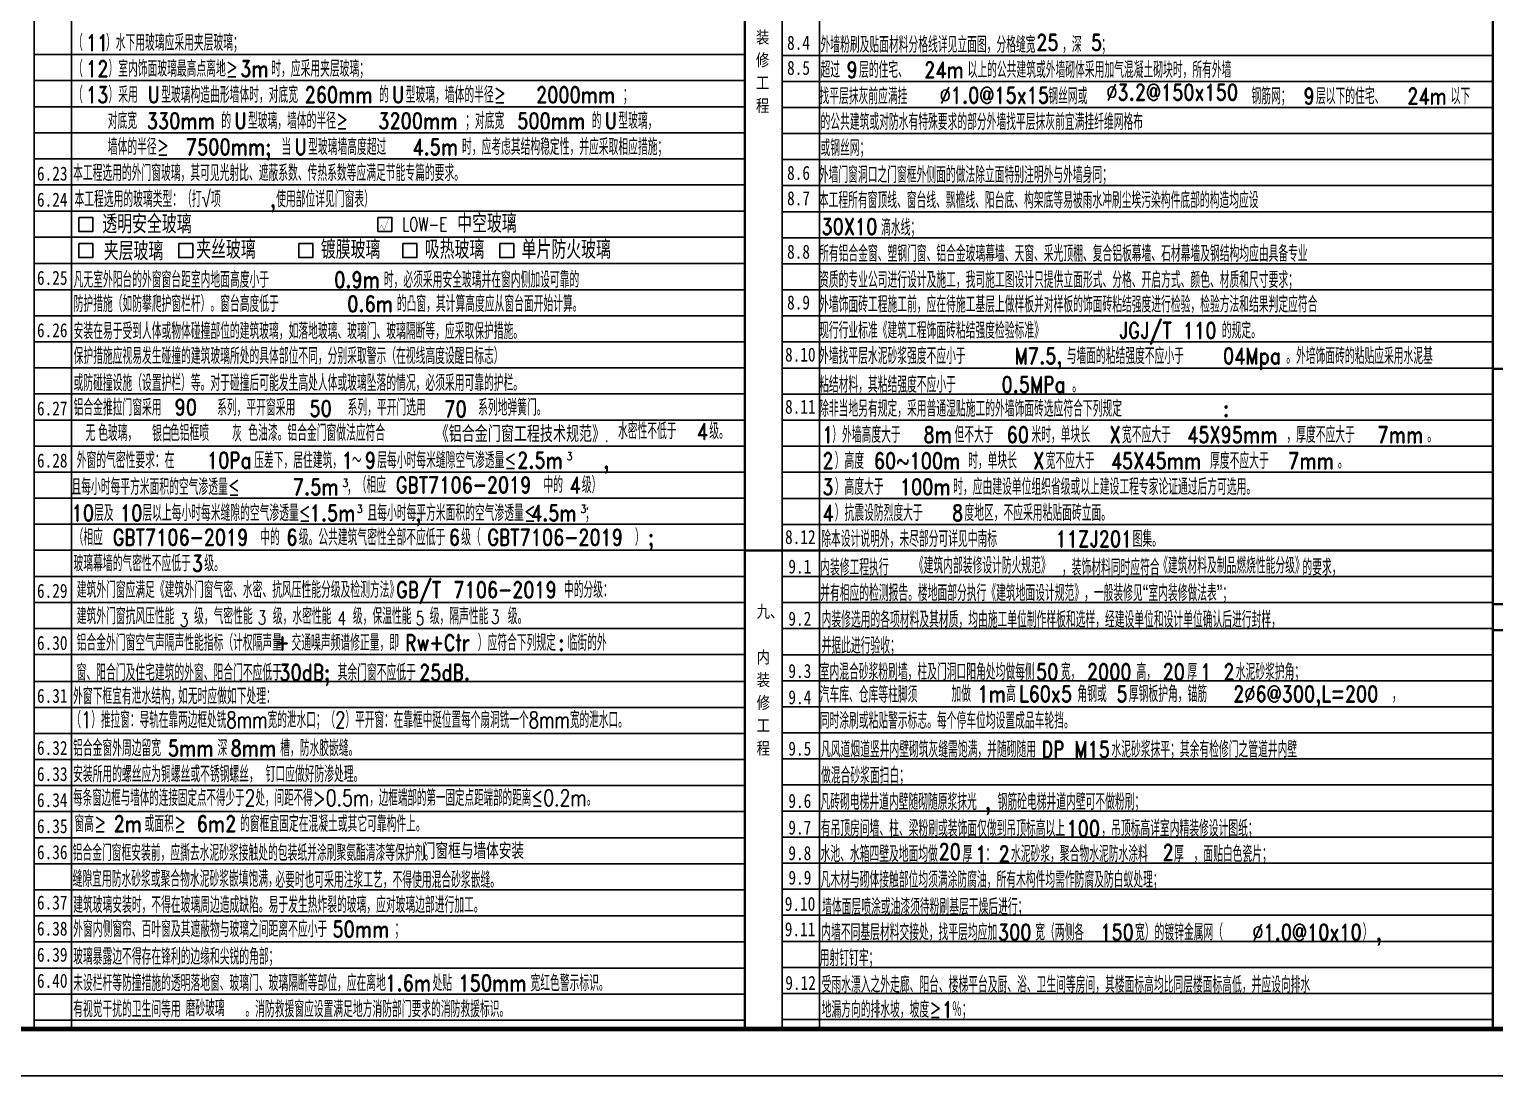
# Model space of a CAD drawing. Extents: x -1041549 to 749950, y -354245 to 17554.
# Drawn here: x -1023078 to -991585, y -159958 to -137472 of the extents above; entities that cross this region are included whole.
import ezdxf

# ---------------------------------------------------------------- set-up
doc = ezdxf.new("R2010")
doc.units = 0
doc.header["$LTSCALE"] = 1000
doc.header["$MEASUREMENT"] = 0
doc.linetypes.add('CONTINOUS', pattern=[0])
for name, color, linetype in [('PUB_TEXT', 7, 'Continuous'), ('PUB_TITLE', 4, 'Continuous'), ('text', 7, 'Continuous'), ('可选项', 6, 'Continuous'), ('辅助线', 8, 'CONTINOUS')]:
    doc.layers.add(name, color=color, linetype=linetype)
doc.styles.add('-黑体', font='simhei.ttf', dxfattribs={"width": 0.8})
doc.styles.add('_HZTXT', font='gs_txt.shx', dxfattribs={"width": 0.8, "bigfont": 'HZTXT.shx'})
doc.styles.add('_TCH_DIM', font='SIMPLEX', dxfattribs={"bigfont": 'GBCBIG'})
doc.styles.add('hztxt', font='romand_pkpm', dxfattribs={"bigfont": 'gbcbig'})

# ---------------------------------------------------------------- blocks, each defined once
blk = doc.blocks.new('*U129')
at = {"layer": '可选项'}
blk.add_lwpolyline([(436722, 3080), (437022, 3080), (437022, 2780), (436722, 2780)], close=True, dxfattribs=at)

msp = doc.modelspace()

# ---------------------------------------------------------------- linework, layer by layer
msp.add_lwpolyline([(-958449.1, -101558.4), (-1039049.1, -101558.4), (-1039049.1, -158958.4), (-958449.1, -158958.4)], close=True)
at = {"layer": 'PUB_TITLE'}
msp.add_lwpolyline([(-1041549.1, -159958.4), (-957449.1, -159958.4), (-957449.1, -100558.4), (-1041549.1, -100558.4)], close=True, dxfattribs=at)
msp.add_lwpolyline([(-1041549.1, -159958.4), (-957449.1, -159958.4), (-957449.1, -100558.4), (-1041549.1, -100558.4)], close=True, dxfattribs=at)
at = {"layer": 'PUB_TITLE', "const_width": 100}
msp.add_lwpolyline([(-1039049.1, -158958.4), (-958449.1, -158958.4), (-958449.1, -101558.4), (-1039049.1, -101558.4)], close=True, dxfattribs=at)
msp.add_lwpolyline([(-1039049.1, -158958.4), (-958449.1, -158958.4), (-958449.1, -101558.4), (-1039049.1, -101558.4)], close=True, dxfattribs=at)
at = {"layer": '可选项', "const_width": 6}
msp.add_lwpolyline([(-1015535.1, -141737.8), (-1015507.7, -141674.3), (-1015455, -141789.2), (-1015353.3, -141532.8)], dxfattribs=at)
at = {"layer": '辅助线'}
for p, q in [((-1022974.1, -158958.4), (-1022974.1, -102718.4)), ((-1022174.1, -158958.4), (-1022174.1, -102718.4)), ((-1006899.1, -158974.8), (-1006899.1, -102734.8)), ((-1006099.1, -158958.4), (-1006099.1, -102718.4)), ((-1022974.1, -138014.8), (-1007699.1, -138014.8)), ((-1006899.1, -138031.3), (-991624.1, -138031.3)), ((-1022974.1, -138574.8), (-1007699.1, -138574.8)), ((-1006899.1, -138591.3), (-991624.1, -138591.3)), ((-1022974.1, -139134.8), (-1007699.1, -139134.8)), ((-1006899.1, -139151.3), (-991624.1, -139151.3)), ((-1022974.1, -139694.8), (-1007699.1, -139694.8)), ((-1006899.1, -139711.3), (-991624.1, -139711.3)), ((-1022974.1, -140254.8), (-1007699.1, -140254.8)), ((-1006899.1, -140271.3), (-991624.1, -140271.3)), ((-1022974.1, -140814.8), (-1007699.1, -140814.8)), ((-1006899.1, -140831.3), (-991624.1, -140831.3)), ((-1022974.1, -141381.3), (-1007699.1, -141381.3)), ((-1006899.1, -141391.3), (-991624.1, -141391.3)), ((-1022974.1, -141941.3), (-1007699.1, -141941.3)), ((-1006899.1, -141951.3), (-991624.1, -141951.3)), ((-1022974.1, -142501.3), (-1007699.1, -142501.3)), ((-1006899.1, -142511.3), (-991624.1, -142511.3)), ((-1022974.1, -143067.7), (-1007699.1, -143067.7)), ((-1006899.1, -143071.3), (-991624.1, -143071.3)), ((-1022974.1, -143627.7), (-1007699.1, -143627.7)), ((-1006899.1, -143631.3), (-991624.1, -143631.3)), ((-1022974.1, -144187.7), (-1007699.1, -144187.7)), ((-1006899.1, -144191.3), (-991624.1, -144191.3)), ((-1022974.1, -144747.7), (-1007699.1, -144747.7)), ((-1006899.1, -144751.3), (-991624.1, -144751.3)), ((-1022974.1, -145307.7), (-1007699.1, -145307.7)), ((-1006899.1, -145311.3), (-991624.1, -145311.3)), ((-1022974.1, -145867.7), (-1007699.1, -145867.7)), ((-1006899.1, -145871.3), (-991624.1, -145871.3)), ((-1022974.1, -146427.7), (-1007699.1, -146427.7)), ((-1006899.1, -146431.3), (-991624.1, -146431.3)), ((-1022974.1, -146987.7), (-1007699.1, -146987.7)), ((-1006899.1, -146991.3), (-991624.1, -146991.3)), ((-1022974.1, -147547.7), (-1007699.1, -147547.7)), ((-1006899.1, -147551.3), (-991624.1, -147551.3)), ((-1022974.1, -148107.7), (-1007699.1, -148107.7)), ((-1006899.1, -148111.3), (-991624.1, -148111.3)), ((-1022974.1, -148667.7), (-1007699.1, -148667.7)), ((-1006899.1, -148671.3), (-991624.1, -148671.3)), ((-1006899.1, -148671.3), (-991624.1, -148671.3)), ((-1022974.1, -149227.7), (-1007699.1, -149227.7)), ((-1006899.1, -149231.3), (-996449.1, -149231.3)), ((-1006899.1, -149231.3), (-991624.1, -149231.3)), ((-1022974.1, -149787.7), (-1007699.1, -149787.7)), ((-1006899.1, -149791.3), (-996449.1, -149791.3)), ((-1006899.1, -149791.3), (-991624.1, -149791.3)), ((-1022974.1, -150347.7), (-1007699.1, -150347.7)), ((-1006899.1, -150351.3), (-996449.1, -150351.3)), ((-1006899.1, -150351.3), (-991624.1, -150351.3)), ((-1022974.1, -150907.7), (-1007699.1, -150907.7)), ((-1006899.1, -150911.3), (-996449.1, -150911.3)), ((-1006899.1, -150911.3), (-991624.1, -150911.3)), ((-1006899.1, -151471.3), (-991624.1, -151471.3)), ((-1022974.1, -151484.2), (-1007699.1, -151484.2)), ((-1022974.1, -152044.2), (-1007699.1, -152044.2)), ((-1006899.1, -152031.3), (-991624.1, -152031.3)), ((-1022974.1, -152604.2), (-1007699.1, -152604.2)), ((-1006899.1, -152591.3), (-991624.1, -152591.3)), ((-1022974.1, -153164.2), (-1007699.1, -153164.2)), ((-1006899.1, -153151.3), (-991624.1, -153151.3)), ((-1022974.1, -153724.2), (-1007699.1, -153724.2)), ((-1006899.1, -153711.3), (-991624.1, -153711.3)), ((-1022974.1, -154284.2), (-1007699.1, -154284.2)), ((-1006899.1, -154271.3), (-991624.1, -154271.3)), ((-1022974.1, -154844.2), (-1007699.1, -154844.2)), ((-1006899.1, -154831.3), (-991624.1, -154831.3)), ((-1022974.1, -155404.2), (-1007699.1, -155404.2)), ((-1006899.1, -155391.3), (-991624.1, -155391.3)), ((-1022974.1, -155964.2), (-1007699.1, -155964.2)), ((-1006899.1, -155951.3), (-991624.1, -155951.3)), ((-1006899.1, -156511.3), (-991624.1, -156511.3)), ((-1022974.1, -156524.2), (-1007699.1, -156524.2)), ((-1022974.1, -157084.2), (-1007699.1, -157084.2)), ((-1006899.1, -157071.3), (-991624.1, -157071.3)), ((-1022974.1, -157644.2), (-1007699.1, -157644.2)), ((-1006899.1, -157631.3), (-991624.1, -157631.3)), ((-1022974.1, -158204.2), (-1007699.1, -158204.2)), ((-1006899.1, -158191.3), (-991624.1, -158191.3)), ((-1022974.1, -158764.2), (-1007699.1, -158764.2)), ((-1006899.1, -158751.3), (-991624.1, -158751.3))]:
    msp.add_line(p, q, dxfattribs=at)
at = {"layer": '辅助线', "const_width": 50}
for points in [[(-1007699.1, -102718.4), (-1007699.1, -158958.4)], [(-991624.1, -102718.4), (-991624.1, -158958.4)], [(-991624.1, -144767.7), (-975549.1, -144767.7)], [(-1007699.1, -148671.3), (-991624.1, -148671.3)], [(-991624.1, -149824.1), (-975549.1, -149824.1)], [(-991624.1, -150384.1), (-975549.1, -150384.1)]]:
    msp.add_lwpolyline(points, dxfattribs=at)

# ---------------------------------------------------------------- block references
at = {"layer": '可选项'}
for p in [(-1458738, -144595.7), (-1452308.8, -144595.7), (-1458738, -145155.7), (-1456586.9, -145155.7), (-1454004.2, -145155.7), (-1451770.2, -145155.7), (-1449690.6, -145155.7)]:
    msp.add_blockref('*U129', p, dxfattribs=at)

# ---------------------------------------------------------------- texts
at = {"color": 4}
for s, height, style, width, p in [('25', 350, 'hztxt', 0.8, (-1001437.5, -137928.6)), ('5', 350, 'hztxt', 0.8, (-1000263.4, -137928.6)), ('%%c1.0@15x15', 350, 'hztxt', 0.8, (-1003513.4, -139064.2)), ('%%c3.2@150x150', 350, 'hztxt', 0.8, (-999931.6, -138998.7)), ('30X10', 350, 'hztxt', 0.8, (-1006052.7, -141886.7)), ('90', 350, 'hztxt', 0.8, (-1019954.3, -145766.4)), ('50', 350, 'hztxt', 0.8, (-1017056.7, -145796.6)), ('70', 350, 'hztxt', 0.8, (-1014157.8, -145806.5)), ('无', 350, 'hztxt', 0.8, (-1021868.9, -146321.7)), ('银白', 350, 'hztxt', 0.8, (-1020438.5, -146333.6)), ('灰', 350, 'hztxt', 0.8, (-1018718.1, -146331.3)), ('4', 350, 'hztxt', 0.8, (-1008733.9, -146283.5)), ('（相应', 350, 'hztxt', 0.8, (-1016042.4, -147438.3)), ('中的', 350, 'hztxt', 0.8, (-1012029.1, -147438.3)), ('级）', 350, 'hztxt', 0.8, (-1011202.4, -147438.3)), ('GBT7106-2019', 350, 'hztxt', 0.8, (-1015202.4, -147438.3)), ('4', 350, 'hztxt', 0.8, (-1011469.1, -147438.3)), ('（相应', 350, 'hztxt', 0.8, (-1022126.5, -148563.6)), ('GBT7106-2019', 350, 'hztxt', 0.8, (-1021286.5, -148563.6)), ('中的', 350, 'hztxt', 0.8, (-1018113.1, -148563.6)), ('6', 350, 'hztxt', 0.8, (-1017553.1, -148563.6)), ('级。公共建筑气密性全部不应低于', 350, 'hztxt', 0.8, (-1017286.5, -148563.6)), ('6', 350, 'hztxt', 0.8, (-1014062.3, -148563.6)), ('级（', 350, 'hztxt', 0.8, (-1013795.6, -148563.6)), ('GBT7106-2019', 350, 'hztxt', 0.8, (-1013235.6, -148563.6)), ('）', 350, 'hztxt', 0.8, (-1010062.3, -148563.6)), (';', 350, 'hztxt', 0.8, (-1009782.3, -148563.6)), ('玻璃幕墙的气密性不应低于', 350, 'hztxt', 0.8, (-1022126.5, -149123.6)), ('3', 350, 'hztxt', 0.8, (-1019583.4, -149123.6)), ('级。', 350, 'hztxt', 0.8, (-1019316.7, -149123.6)), ('《建筑内部装修设计防火规范》', 350, 'hztxt', 0.8, (-1004067.5, -149170.3)), ('《建筑材料及制品燃烧性能分级》', 350, 'hztxt', 0.8, (-998818.1, -149170.3)), ('3', 297.5, '_TCH_DIM', 0.705882, (-1019840.6, -150313.5)), ('3', 297.5, '_TCH_DIM', 0.705882, (-1018166.5, -150260.8)), ('4', 297.5, '_TCH_DIM', 0.705882, (-1016453, -150277.6)), ('5', 297.5, '_TCH_DIM', 0.705882, (-1014772.4, -150277.6)), ('3', 297.5, '_TCH_DIM', 0.705882, (-1013155.4, -150245.5)), ('加做', 350, 'hztxt', 0.8, (-1003259.8, -151929.5)), ('1m', 350, 'hztxt', 0.8, (-1002699.8, -151929.5)), ('高', 350, 'hztxt', 0.8, (-1002086.5, -151929.5)), ('L60x5', 350, 'hztxt', 0.8, (-1001806.5, -151929.5)), ('角钢或', 350, 'hztxt', 0.8, (-1000553.2, -151929.5)), ('5', 350, 'hztxt', 0.8, (-999713.2, -151929.5)), ('厚钢板护角，锚筋', 350, 'hztxt', 0.8, (-999446.5, -151929.5)), ('2%%C6@300,L=200', 350, 'hztxt', 0.8, (-997206.5, -151929.5)), ('，', 350, 'hztxt', 0.8, (-993793.2, -151929.5)), ('20', 350, 'hztxt', 0.8, (-1003537.5, -155319.5)), ('2', 350, 'hztxt', 0.8, (-998725.7, -155335.4)), ('磨砂玻璃', 350, 'hztxt', 0.8, (-1019720.7, -158681.4))]:
    msp.add_text(s, height=height, dxfattribs=dict(at, style=style, width=width)).set_placement(p)
at = {"layer": 'PUB_TEXT', "style": 'hztxt'}
for s, height, width, p in [('（', 350, 0.8, (-1022136.7, -137933.6)), ('11', 350, 0.8, (-1021856.7, -137933.6)), ('）水下用玻璃应采用夹层玻璃；', 350, 0.8, (-1021430.1, -137933.6)), ('外墙粉刷及贴面材料分格线详见立面图，分格缝宽', 350, 0.8, (-1006073.5, -137977)), ('，深', 350, 0.8, (-1000882.4, -137977)), ('；', 350, 0.8, (-1000040.2, -137977)), ('（', 350, 0.8, (-1022136.7, -138493.6)), ('12', 350, 0.8, (-1021856.7, -138493.6)), ('）室内饰面玻璃最高点离地≥', 350, 0.8, (-1021376.7, -138493.6)), ('3m', 350, 0.8, (-1018544.5, -138493.6)), ('时，应采用夹层玻璃；', 350, 0.8, (-1017877.8, -138493.6)), ('超过', 350, 0.8, (-1006073.5, -138517.1)), ('9', 350, 0.8, (-1005513.5, -138517.1)), ('层的住宅、', 350, 0.8, (-1005246.8, -138517.1)), ('24m', 350, 0.8, (-1003846.8, -138517.1)), ('以上的公共建筑或外墙砌体采用加气混凝土砌块时，所有外墙', 350, 0.8, (-1002913.5, -138517.1)), ('（', 350, 0.8, (-1022136.7, -139053.6)), ('13', 350, 0.8, (-1021856.7, -139053.6)), ('）采用', 350, 0.8, (-1021376.7, -139053.6)), ('U', 350, 0.8, (-1020536.7, -139053.6)), ('型玻璃构造曲形墙体时，对底宽', 350, 0.8, (-1020243.4, -139053.6)), ('260mm', 350, 0.8, (-1017161.4, -139053.6)), ('的', 350, 0.8, (-1015561.4, -139053.6)), ('U', 350, 0.8, (-1015281.4, -139053.6)), ('型玻璃，墙体的半径≥', 350, 0.8, (-1014988, -139053.6)), ('2000mm', 350, 0.8, (-1012188, -139053.6)), ('；', 350, 0.8, (-1010321.4, -139053.6)), ('找平层抹灰前应满挂', 350, 0.8, (-1006096.6, -139082.7)), ('钢丝网或', 350, 0.8, (-1001177.8, -139082.7)), ('钢筋网；', 350, 0.8, (-996812.5, -139082.7)), ('9', 350, 0.8, (-995692.5, -139082.7)), ('层以下的住宅、', 350, 0.8, (-995425.8, -139082.7)), ('24m', 350, 0.8, (-993465.8, -139082.7)), ('以下', 350, 0.8, (-992532.5, -139082.7)), ('对底宽', 350, 0.8, (-1021391.5, -139613.6)), ('330mm', 350, 0.8, (-1020551.5, -139613.6)), ('的', 350, 0.8, (-1018951.5, -139613.6)), ('U', 350, 0.8, (-1018671.5, -139613.6)), ('型玻璃，墙体的半径≥', 350, 0.8, (-1018378.2, -139613.6)), ('3200mm', 350, 0.8, (-1015578.2, -139613.6)), ('；对底宽', 350, 0.8, (-1013711.5, -139613.6)), ('500mm', 350, 0.8, (-1012591.5, -139613.6)), ('的', 350, 0.8, (-1010991.5, -139613.6)), ('U', 350, 0.8, (-1010711.5, -139613.6)), ('型玻璃，', 350, 0.8, (-1010418.2, -139613.6)), ('的公共建筑或对防水有特殊要求的部分外墙找平层抹灰前宜满挂纤维网格布', 350, 0.8, (-1006073.5, -139637.1)), ('墙体的半径≥', 350, 0.8, (-1021391.5, -140173.6)), ('7500mm;', 350, 0.8, (-1019711.5, -140173.6)), ('当', 350, 0.8, (-1017658.2, -140173.6)), ('U', 350, 0.8, (-1017378.2, -140173.6)), ('型玻璃墙高度超过', 350, 0.8, (-1017084.9, -140173.6)), ('4.5m', 350, 0.8, (-1014844.9, -140173.6)), ('时，应考虑其结构稳定性，并应采取相应措施；', 350, 0.8, (-1013778.2, -140173.6)), ('或钢丝网；', 350, 0.8, (-1006073.5, -140197.1)), ('本工程选用的外门窗玻璃，其可见光射比、遮蔽系数、传热系数等应满足节能专篇的要求。', 350, 0.8, (-1022136.7, -140733.6)), ('外墙门窗洞口之门窗框外侧面的做法除立面特别注明外与外墙身同；', 350, 0.8, (-1006110.5, -140773.2)), ('本工程选用的玻璃类型：（打√项', 350, 0.8, (-1022105.9, -141296.7)), ('使用部位详见门窗表）', 350, 0.8, (-1017772.5, -141296.7)), ('本工程所有窗顶线、窗台线、飘檐线、阳台底、构架底等易被雨水冲刷尘埃污染构件底部的构造均应设', 350, 0.8, (-1006110.5, -141319)), (',', 350, 0.8, (-1017905.9, -141296.7)), ('滴水线；', 350, 0.8, (-1004772.1, -141907.2)), ('所有铝合金窗、塑钢门窗、铝合金玻璃幕墙、天窗、采光顶棚、复合铝板幕墙、石材幕墙及钢结构均应由具备专业', 350, 0.8, (-1006104.5, -142467.4)), ('凡无室外阳台的外窗窗台距室内地面高度小于', 350, 0.8, (-1022125.8, -143027.7)), ('时，必须采用安全玻璃并在窗内侧加设可靠的', 350, 0.8, (-1015459.2, -143027.7)), ('资质的专业公司进行设计及施工，我司施工图设计只提供立面形式、分格、开启方式、颜色、材质和尺寸要求；', 350, 0.8, (-1006104.5, -143030.5)), ('0.9m', 350, 0.8, (-1016525.8, -143027.7)), ('防护措施（如防攀爬护窗栏杆）。窗台高度低于', 350, 0.8, (-1022125.8, -143546.7)), ('0.6m', 350, 0.8, (-1016245.8, -143546.7)), ('的凸窗，其计算高度应从窗台面开始计算。', 350, 0.8, (-1015179.2, -143546.7)), ('外墙饰面砖工程施工前，应在待施工基层上做样板并对样板的饰面砖粘结强度进行检验，检验方法和结果判定应符合', 350, 0.8, (-1006104.5, -143558.6)), ('安装在易于受到人体或物体碰撞部位的建筑玻璃，如落地玻璃、玻璃门、玻璃隔断等，应采取保护措施。', 350, 0.8, (-1022125.8, -144132)), ('现行行业标准《建筑工程饰面砖粘结强度检验标准》', 350, 0.8, (-1006104.5, -144118.4)), ('JGJ/T', 350, 0.8, (-999664.5, -144118.4)), ('110', 350, 0.8, (-998283.4, -144118.4)), ('的规定。', 350, 0.8, (-997448.9, -144118.4)), ('保护措施应视易发生碰撞的建筑玻璃所处的具体部位不同，分别采取警示（在视线高度设醒目标志）', 350, 0.8, (-1022125.8, -144666.3)), ('外墙找平层水泥砂浆强度不应小于', 350, 0.8, (-1006104.5, -144666.4)), ('M7.5,', 350, 0.8, (-1001904.5, -144666.4)), ('与墙面的粘结强度不应小于', 350, 0.8, (-1000784.5, -144666.4)), ('04Mpa', 350, 0.8, (-997424.5, -144666.4)), ('。外培饰面砖的粘贴应采用水泥基', 350, 0.8, (-996064.5, -144666.4)), ('或防碰撞设施（设置护栏）等。对于碰撞后可能发生高处人体或玻璃坠落的情况，必须采用可靠的护栏。', 350, 0.8, (-1022125.8, -145246.3)), ('粘结材料，其粘结强度不应小于', 350, 0.8, (-1006104.5, -145281.6)), ('0.5MPa', 350, 0.8, (-1002184.5, -145281.6)), ('。', 350, 0.8, (-1000664.5, -145281.6)), ('铝合金推拉门窗采用', 350, 0.8, (-1022125.8, -145773.6)), ('系列，平开窗采用', 350, 0.8, (-1019041.4, -145773.6)), ('系列，平开门选用', 350, 0.8, (-1016237, -145773.6)), ('系列地弹簧门。', 350, 0.8, (-1013432.6, -145773.6)), ('除非当地另有规定，采用普通湿贴施工的外墙饰面砖选应符合下列规定', 350, 0.8, (-1006104.5, -145798.6)), (':', 350, 0.8, (-997424.5, -145798.6)), ('色玻璃，', 350, 0.8, (-1021598.2, -146320.8)), ('色铝框喷', 350, 0.8, (-1020054.9, -146320.8)), ('色油漆。铝合金门窗做法应符合', 350, 0.8, (-1018370.5, -146320.8)), ('水密性不低于', 350, 0.8, (-1010426.7, -146280)), ('级。', 350, 0.8, (-1008464.5, -146280)), ('1', 350, 0.8, (-1006034.6, -146358.6)), ('）外墙高度大于', 350, 0.8, (-1005821.3, -146358.6)), ('8m', 350, 0.8, (-1003861.3, -146358.6)), ('但不大于', 350, 0.8, (-1003194.6, -146358.6)), ('60', 350, 0.8, (-1002074.6, -146358.6)), ('米时，单块长', 350, 0.8, (-1001541.3, -146358.6)), ('X', 350, 0.8, (-999861.3, -146358.6)), ('宽不应大于', 350, 0.8, (-999594.6, -146358.6)), ('45X95mm', 350, 0.8, (-998194.6, -146358.6)), ('，厚度不应大于', 350, 0.8, (-996061.3, -146358.6)), ('7mm', 350, 0.8, (-994101.3, -146358.6)), ('。', 350, 0.8, (-993034.6, -146358.6)), ('外窗的气密性要求：在', 350, 0.8, (-1022058.6, -146908.6)), ('10Pa', 350, 0.8, (-1019258.6, -146908.6)), ('压差下，居住建筑，', 350, 0.8, (-1018245.2, -146908.6)), ('1', 350, 0.8, (-1016359.7, -146908.6)), ('～', 350, 0.8, (-1016146.4, -146908.6)), ('9', 350, 0.8, (-1015866.4, -146908.6)), ('层每小时每米缝隙空气渗透量≤', 350, 0.8, (-1015599.7, -146908.6)), ('2.5m', 350, 0.8, (-1012593.3, -146908.6)), ('3', 175, 0.8, (-1011526.6, -146733.6)), ('2', 350, 0.8, (-1006034.6, -146918.6)), ('）高度', 350, 0.8, (-1005767.9, -146918.6)), ('60~100m', 350, 0.8, (-1004927.9, -146918.6)), ('时，单块长', 350, 0.8, (-1002901.3, -146918.6)), ('X', 350, 0.8, (-1001501.3, -146918.6)), ('宽不应大于', 350, 0.8, (-1001234.6, -146918.6)), ('45X45mm', 350, 0.8, (-999834.6, -146918.6)), ('厚度不应大于', 350, 0.8, (-997701.3, -146918.6)), ('7mm', 350, 0.8, (-996021.3, -146918.6)), (',', 350, 0.8, (-1010741.8, -146908.6)), ('。', 350, 0.8, (-994954.6, -146918.6)), ('且每小时每平方米面积的空气渗透量≤', 350, 0.8, (-1022172.8, -147480.4)), ('7.5m', 350, 0.8, (-1017412.8, -147480.4)), ('3', 175, 0.8, (-1016346.1, -147305.4)), ('，', 350, 0.8, (-1016252.8, -147480.4)), ('3', 350, 0.8, (-1006034.6, -147478.6)), ('）高度大于', 350, 0.8, (-1005767.9, -147478.6)), ('100m', 350, 0.8, (-1004367.9, -147478.6)), ('时，应由建设单位组织省级或以上建设工程专家论证通过后方可选用。', 350, 0.8, (-1003221.3, -147478.6)), ('10', 350, 0.8, (-1022167.2, -148040.4)), ('层及', 350, 0.8, (-1021687.2, -148040.4)), ('10', 350, 0.8, (-1021127.2, -148040.4)), ('层以上每小时每米缝隙的空气渗透量≤', 350, 0.8, (-1020647.2, -148040.4)), ('1.5m', 350, 0.8, (-1017051.4, -148040.4)), ('3', 175, 0.8, (-1016038, -147865.4)), ('且每小时每平方米面积的空气渗透量≤', 350, 0.8, (-1015811.4, -148040.4)), ('4.5m', 350, 0.8, (-1012297.5, -148040.4)), ('3', 175, 0.8, (-1011230.8, -147865.4)), ('4', 350, 0.8, (-1006034.6, -148038.6)), ('）抗震设防烈度大于', 350, 0.8, (-1005767.9, -148038.6)), ('8', 350, 0.8, (-1003247.9, -148038.6)), ('度地区，不应采用粘贴面砖立面。', 350, 0.8, (-1002981.3, -148038.6)), (',', 350, 0.8, (-1014780.5, -148040.4)), ('；', 350, 0.8, (-1011137.5, -148040.4)), ('除本设计说明外，未尽部分可详见中南标', 350, 0.8, (-1006059.2, -148598.6)), ('11ZJ201', 350, 0.8, (-1001019.2, -148598.6)), ('图集。', 350, 0.8, (-999365.9, -148598.6)), ('内装修工程执行', 350, 0.8, (-1006080.5, -149209.4)), ('，装饰材料同时应符合', 350, 0.8, (-1000885.5, -149209.4)), ('的要求，', 350, 0.8, (-995717.5, -149209.4)), ('建筑外门窗应满足《建筑外门窗气密、水密、抗风压性能分级及检测方法》', 350, 0.8, (-1022058.6, -149691.8)), ('GB/T', 350, 0.8, (-1015196, -149691.8)), ('7106-2019', 350, 0.8, (-1013961.6, -149691.8)), ('中的分级：', 350, 0.8, (-1011588.2, -149691.8)), ('并有相应的检测报告。楼地面部分执行《建筑地面设计规范》，一般装修见“室内装修做法表”；', 350, 0.8, (-1006080.5, -149759.9)), ('建筑外门窗抗风压性能', 350, 0.8, (-1022058.6, -150258.4)), ('级，气密性能', 350, 0.8, (-1019536.6, -150258.4)), ('级，水密性能', 350, 0.8, (-1017844.1, -150258.4)), ('级，保温性能', 350, 0.8, (-1016123.9, -150258.4)), ('级，隔声性能', 350, 0.8, (-1014471.7, -150258.4)), ('级。', 350, 0.8, (-1012794.3, -150258.4)), ('内装修选用的各项材料及其材质，均由施工单位制作样板和选样，经建设单位和设计单位确认后进行封样，', 350, 0.8, (-1006050.1, -150330.2)), ('铝合金外门窗空气声隔声性能指标（计权隔声量', 350, 0.8, (-1022058.6, -150828.6)), ('+', 350, 0.8, (-1017788.9, -150828.6)), ('交通噪声频谱修正量，即', 350, 0.8, (-1017442.2, -150828.6)), ('Rw+Ctr', 350, 0.8, (-1014999.8, -150828.6)), ('）应符合下列规定', 350, 0.8, (-1013439.8, -150828.6)), ('临街的外', 350, 0.8, (-1011509.9, -150828.6)), ('并据此进行验收；', 350, 0.8, (-1006050.1, -150891.5)), (':', 350, 0.8, (-1011709.9, -150828.6)), ('窗、阳合门及住宅建筑的外窗、阳合门不应低于', 350, 0.8, (-1022058.6, -151468.2)), ('30dB;', 350, 0.8, (-1017704.1, -151468.2)), ('其余门窗不应低于', 350, 0.8, (-1016450.8, -151468.2)), ('25dB.', 350, 0.8, (-1014700.5, -151468.2)), ('室内混合砂浆粉刷墙，柱及门洞口阳角处均做每侧', 350, 0.8, (-1006091.1, -151453.9)), ('50', 350, 0.8, (-1001442.8, -151453.9)), ('宽，', 350, 0.8, (-1000909.5, -151453.9)), ('2000', 350, 0.8, (-1000349.5, -151453.9)), ('高，', 350, 0.8, (-999282.8, -151453.9)), ('20', 350, 0.8, (-998722.8, -151453.9)), ('厚', 350, 0.8, (-998189.5, -151453.9)), ('1', 350, 0.8, (-997909.5, -151453.9)), ('2', 350, 0.8, (-997416.1, -151453.9)), ('水泥砂浆护角；', 350, 0.8, (-997149.5, -151453.9)), ('：', 350, 0.8, (-996184.4, -151453.9)), ('外窗下框宜有泄水结构，', 350, 0.8, (-1022136.7, -151978)), ('如无时应做如下处理：', 350, 0.8, (-1019881.1, -151978)), ('汽车库、仓库等柱脚须', 350, 0.8, (-1006091.1, -151943.5)), ('（1）推拉窗：导轨在靠两边框处铣8mm宽的泄水口；（2）平开窗：在靠框中挺位置每个扇洞铣一个8mm宽的泄水口。  ', 350, 0.74, (-1022174.1, -152488)), ('同时涂刷或粘贴警示标志。每个停车位均设置成品车轮挡。', 350, 0.8, (-1006091.1, -152503.7)), ('铝合金窗外周边留宽', 350, 0.8, (-1022136.7, -153093.5)), ('深', 350, 0.8, (-1019032.9, -153093.5)), ('槽，防水胶嵌缝。', 350, 0.8, (-1017686.3, -153093.5)), ('凡风道烟道竖井内壁砌筑灰缝需饱满，并随砌随用', 350, 0.8, (-1006063.1, -153121.9)), ('水泥砂浆抹平；其余有检修门之管道井内壁', 350, 0.8, (-999821.7, -153121.9)), ('5mm', 350, 0.8, (-1020099.6, -153093.5)), ('8mm', 350, 0.8, (-1018752.9, -153093.5)), ('DP', 350, 0.8, (-1001322.8, -153121.9)), ('M15', 350, 0.8, (-1000621.7, -153121.9)), ('安装所用的螺丝应为铜螺丝或不锈钢螺丝，', 350, 0.8, (-1022136.7, -153653.5)), ('钉口应做好防渗处理。', 350, 0.8, (-1017998.6, -153653.5)), ('做混合砂浆面扫白；', 350, 0.8, (-1006063.1, -153681.9)), ('每条窗边框与墙体的连接固定点不得少于2处，间距不得>0.5m，边框端部的第一固定点距端部的距离≤0.2m。', 350, 0.78, (-1022136.7, -154163.9)), ('凡砖砌电梯井道内壁随砌随原浆抹光', 350, 0.8, (-1006075.1, -154247.3)), ('钢筋砼电梯井道内壁可不做粉刷；', 350, 0.8, (-1002267, -154247.3)), (',', 350, 0.8, (-1002541.5, -154247.3)), ('窗高≥', 350, 0.8, (-1022108.1, -154720)), ('2m', 350, 0.8, (-1021268.1, -154720)), ('或面积≥', 350, 0.8, (-1020601.4, -154720)), ('6m2', 350, 0.8, (-1019481.4, -154720)), ('的窗框宜固定在混凝土或其它可靠构件上。', 350, 0.8, (-1018548.1, -154720)), ('有吊顶房间墙、柱、梁粉刷或装饰面仅做到吊顶标高以上', 350, 0.8, (-1006068.1, -154819.5)), ('100', 350, 0.8, (-1000786.7, -154819.5)), ('，吊顶标高详室内精装修设计图纸；', 350, 0.8, (-1000040, -154819.5)), ('铝合金门窗框安装前，应撕去水泥砂浆接触处的包装纸并涂刷聚氨酯清漆等保护剂。', 350, 0.8, (-1022146.7, -155343.7)), ('水池、水箱四壁及地面均做', 350, 0.8, (-1006072.1, -155368.3)), ('厚', 350, 0.8, (-1003020.7, -155368.3)), ('1', 350, 0.8, (-1002740.7, -155368.3)), ('：', 350, 0.8, (-1002527.3, -155368.3)), ('2', 350, 0.8, (-1002247.3, -155368.3)), ('水泥砂浆，聚合物水泥防水涂料', 350, 0.8, (-1001980.7, -155368.3)), ('厚', 350, 0.8, (-998476.9, -155368.3)), ('，面贴白色瓷片；', 350, 0.8, (-998055.8, -155368.3)), ('缝隙宜用防水砂浆或聚合物水泥砂浆嵌填饱满，', 350, 0.8, (-1022146.7, -155903.7)), ('必要时也可采用注浆工艺，不得使用混合砂浆嵌缝。', 350, 0.8, (-1017791.4, -155924.6)), ('凡木材与砌体接触部位均须满涂防腐油，所有木构件均需作防腐及防白蚁处理；', 350, 0.8, (-1006072.1, -155921)), ('建筑玻璃安装时，不得在玻璃周边造成缺陷。易于发生热炸裂的玻璃，应对玻璃边部进行加工。', 350, 0.8, (-1022134.7, -156462)), ('墙体面层喷涂或油漆须待粉刷基层干燥后进行；', 350, 0.8, (-1006038.1, -156504.3)), ('外窗内侧窗帘、百叶窗及其遮蔽物与玻璃之间距离不应小于', 350, 0.8, (-1022134.7, -156982.8)), ('50mm', 350, 0.8, (-1016562.9, -156982.8)), ('；', 350, 0.8, (-1015229.6, -156982.8)), ('内墙不同基层材料交接处，找平层均应加', 350, 0.8, (-1006057.1, -157050.4)), ('300', 350, 0.8, (-1002260.5, -157050.4)), ('宽（两侧各', 350, 0.8, (-1001460.5, -157050.4)), ('150', 350, 0.8, (-1000060.5, -157050.4)), ('宽）的镀锌金属网（', 350, 0.8, (-999313.8, -157050.4)), ('%%c1.0@10x10', 350, 0.8, (-996793.8, -157050.4)), ('）', 350, 0.8, (-994420.5, -157050.4)), (',', 350, 0.8, (-994140.5, -157050.4)), ('玻璃暴露边不得存在锋利的边缘和尖锐的角部；', 350, 0.8, (-1022134.7, -157572.7)), ('用射钉钉牢；', 350, 0.8, (-1006091.1, -157603.3)), ('未设栏杆等防撞措施的透明落地窗、玻璃门、玻璃隔断等部位，应在离地', 350, 0.8, (-1022134.7, -158142)), ('处贴', 350, 0.8, (-1014412.9, -158142)), ('宽红色警示标识。', 350, 0.8, (-1012306.2, -158142)), ('1.6m', 350, 0.8, (-1015426.2, -158142)), ('150mm', 350, 0.8, (-1013852.9, -158142)), ('受雨水漂入之外走廊、阳台、楼梯平台及厨、浴、卫生间等房间，其楼面标高均比同层楼面标高低，并应设向排水', 350, 0.8, (-1006049.7, -158176.8)), ('有视觉干扰的卫生间等用', 350, 0.8, (-1022134.7, -158702)), ('。消防救援窗应设置满足地方消防部门要求的消防救援标识。', 350, 0.8, (-1018433.6, -158702)), ('地漏方向的排水坡，坡度≥', 350, 0.8, (-1006049.7, -158711.4)), ('1', 350, 0.8, (-1003461.8, -158711.4)), ('％；', 350, 0.8, (-1003248.4, -158711.4))]:
    msp.add_text(s, height=height, dxfattribs=dict(at, width=width)).set_placement(p)
at = {"layer": 'text', "width": 0.8}
for s, height, style, p in [('装', 262.9, '-黑体', (-1007461.6, -137773.3)), ('8.4', 301.69, '-黑体', (-1006793, -137911.3)), ('修', 262.9, '-黑体', (-1007461.6, -138263.3)), ('8.5', 301.69, '-黑体', (-1006793, -138451.4)), ('工', 262.9, '-黑体', (-1007461.6, -138753.3)), ('程', 262.9, '-黑体', (-1007461.6, -139243.3)), ('6.23', 301.69, '-黑体', (-1022913.3, -140722.7)), ('8.6', 301.69, '-黑体', (-1006793, -140707.5)), ('6.24', 301.69, '-黑体', (-1022913.3, -141282.7)), ('8.7', 301.69, '-黑体', (-1006793, -141253.3)), ('中空玻璃', 400, '_HZTXT', (-1013883.2, -141845.4)), ('透明安全玻璃', 400, '_HZTXT', (-1021508.7, -141858.4)), ('夹层玻璃', 400, '_HZTXT', (-1021477.7, -142438.4)), ('夹丝玻璃', 400, '_HZTXT', (-1019492.5, -142405.4)), ('镀膜玻璃', 400, '_HZTXT', (-1016812.2, -142405.4)), ('吸热玻璃', 400, '_HZTXT', (-1014578.2, -142405.4)), ('单片防火玻璃', 400, '_HZTXT', (-1012498.7, -142405.4)), ('8.8', 301.69, '-黑体', (-1006793, -142401.7)), ('6.25', 301.69, '-黑体', (-1022913.3, -142962.7)), ('8.9', 301.69, '-黑体', (-1006793, -143492.8)), ('6.26', 301.69, '-黑体', (-1022913.3, -144089.1)), ('8.10', 301.69, '-黑体', (-1006836.7, -144612.8)), ('6.27', 301.69, '-黑体', (-1022913.3, -145769.1)), ('8.11', 301.69, '-黑体', (-1006836.7, -145732.8)), ('《铝合金门窗工程技术规范》', 350, '_HZTXT', (-1014344, -146343)), ('.', 227.5, '_HZTXT', (-1010704, -146343)), ('6.28', 301.69, '-黑体', (-1022913.3, -146889.1)), ('3', 117, '_HZTXT', (-1014098.7, -147808.5)), ('8.12', 301.69, '-黑体', (-1006836.7, -148532.8)), ('9.1', 301.69, '-黑体', (-1006765.2, -149166.7)), ('6.29', 301.69, '-黑体', (-1022913.3, -149689.1)), ('九、', 262.87, '-黑体', (-1007446.4, -150114.2)), ('9.2', 301.69, '-黑体', (-1006765.2, -150287.5)), ('6.30', 301.69, '-黑体', (-1022913.3, -150809.1)), ('内', 262.9, '-黑体', (-1007446.4, -151094.2)), ('9.3', 301.69, '-黑体', (-1006765.2, -151411.2)), ('装', 262.9, '-黑体', (-1007446.4, -151584.2)), ('6.31', 301.69, '-黑体', (-1022913.3, -151945.5)), ('修', 262.9, '-黑体', (-1007446.4, -152074.2)), ('9.4', 301.69, '-黑体', (-1006765.2, -151976.1)), ('工', 262.9, '-黑体', (-1007446.4, -152564.2)), ('6.32', 301.69, '-黑体', (-1022913.3, -153065.5)), ('程', 262.9, '-黑体', (-1007446.4, -153054.2)), ('9.5', 301.69, '-黑体', (-1006765.2, -153079.2)), ('6.33', 301.69, '-黑体', (-1022913.3, -153625.5)), ('6.34', 301.69, '-黑体', (-1022913.3, -154185.5)), ('9.6', 301.69, '-黑体', (-1006765.2, -154204.6)), ('6.35', 301.69, '-黑体', (-1022913.3, -154745.5)), ('9.7', 301.69, '-黑体', (-1006765.2, -154776.8)), ('门窗框与墙体安装', 340, '_HZTXT', (-1014621.3, -155300.4)), ('6.36', 301.69, '-黑体', (-1022913.3, -155305.5)), ('9.8', 301.69, '-黑体', (-1006765.2, -155325.6)), ('9.9', 301.69, '-黑体', (-1006763.4, -155852.3)), ('6.37', 301.69, '-黑体', (-1022913.3, -156388.3)), ('9.10', 301.69, '-黑体', (-1006842.1, -156415.6)), ('6.38', 301.69, '-黑体', (-1022913.3, -156948.3)), ('9.11', 301.69, '-黑体', (-1006842.1, -156961.7)), ('6.39', 301.69, '-黑体', (-1022913.3, -157508.3)), ('6.40', 301.69, '-黑体', (-1022913.3, -158068.3)), ('9.12', 301.69, '-黑体', (-1006830.7, -158114.1))]:
    msp.add_text(s, height=height, dxfattribs=dict(at, style=style)).set_placement(p)
at = {"layer": 'text', "color": 4, "style": '_TCH_DIM', "width": 0.705882}
msp.add_text('LOW-E', height=297.5, dxfattribs=at).set_placement((-1015068.3, -141811.3))

doc.saveas('drawing.dxf')
